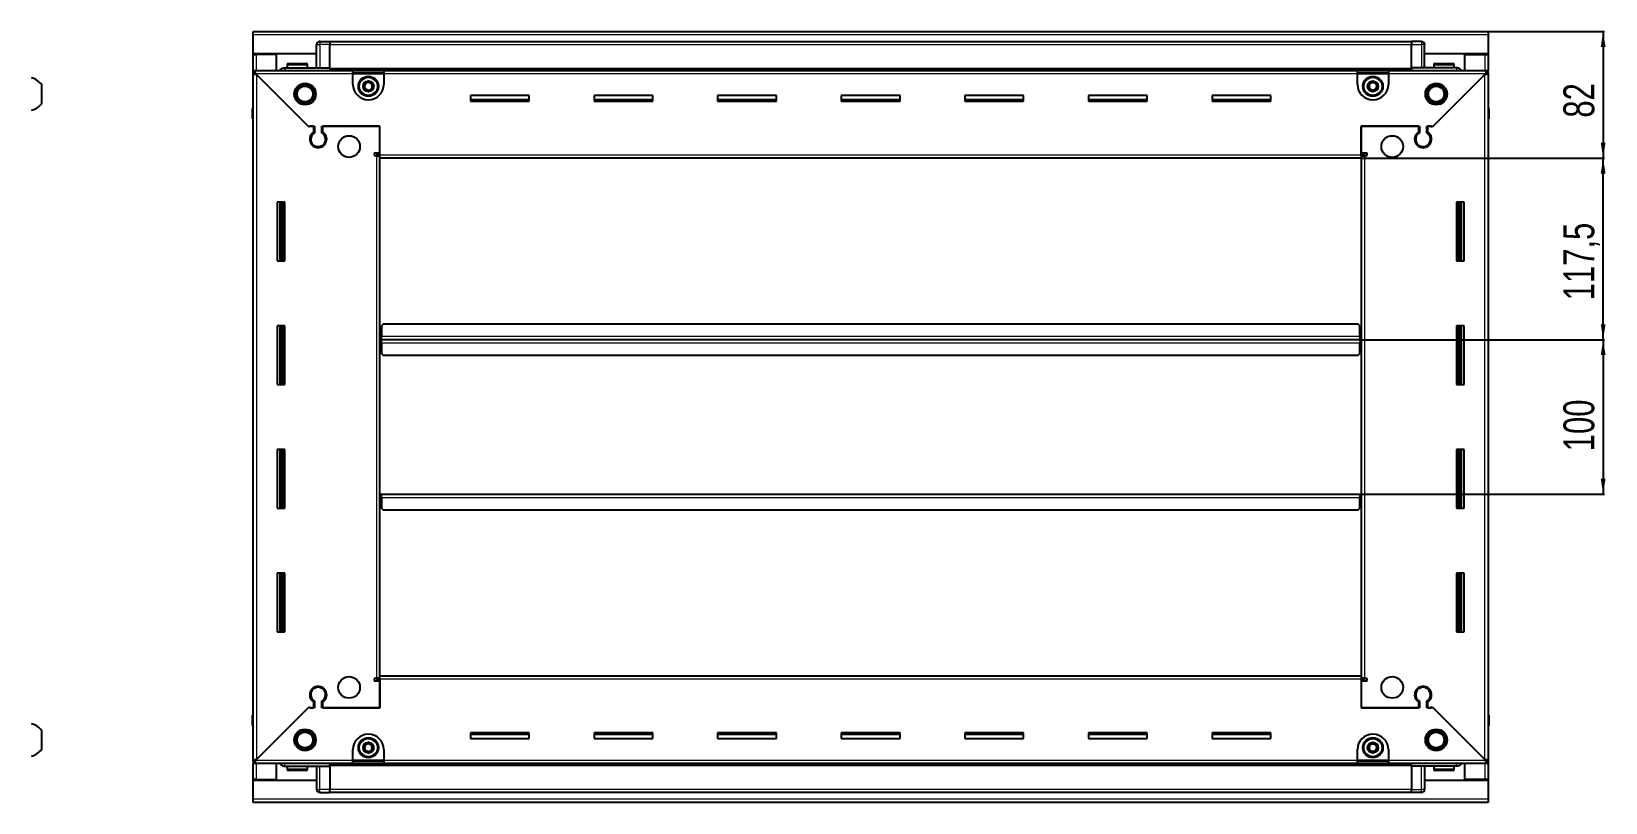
# Model space of a CAD drawing. Header units: millimetres. Extents: x 834 to 3132, y 741 to 1858.
# Drawn here: x 2113 to 3132, y 1227 to 1726 of the extents above; entities that cross this region are included whole.
import ezdxf

# ---------------------------------------------------------------- set-up
doc = ezdxf.new("R2010")
doc.units = ezdxf.units.MM
doc.layers.add('FORMAT', color=7, linetype='Continuous')
doc.styles.add('SLDTEXTSTYLE0', font='TXT', dxfattribs={"width": 0.75})
doc.dimstyles.new('SLDDIMSTYLE0', dxfattribs={"dimtxt": 20, "dimasz": 10, "dimexe": 0, "dimexo": 0.0625, "dimgap": 5, "dimtad": 2, "dimdec": 1, "dimrnd": 1e-09, "dimzin": 12, "dimdsep": 46, "dimtxsty": 'SLDTEXTSTYLE0', "dimsah": 1, "dimcen": 0.09, "dimadec": 0, "dimazin": 3, "dimtfac": 1, "dimtofl": 0, "dimtmove": 0, "dimatfit": 3, "dimfxl": 0, "dimfrac": 2, "dimtolj": 1, "dimtzin": 12, "dimarcsym": 0})

# ---------------------------------------------------------------- blocks, each defined once
blk = doc.blocks.new('_D_5')
at = {"layer": 'FORMAT'}
for p, q in [((3055.9, 1726.3), (3131.4, 1726.3)), ((3130.4, 1726.3), (3130.4, 1644.3)), ((2973.9, 1644.3), (3131.4, 1644.3))]:
    blk.add_line(p, q, dxfattribs=at)
for points in [[(3130.4, 1726.3), (3128.9, 1716.3), (3132, 1716.3)], [(3130.4, 1644.3), (3132, 1654.3), (3128.9, 1654.3)]]:
    blk.add_solid(points, dxfattribs=at)
at = {"layer": 'FORMAT', "insert": (3104.7, 1670.5), "char_height": 20, "attachment_point": 1, "rotation": 90, "style": 'SLDTEXTSTYLE0'}
blk.add_mtext('82', dxfattribs=at)
blk = doc.blocks.new('_D_6')
at = {"layer": 'FORMAT'}
for p, q in [((2973.9, 1644.3), (3131.4, 1644.3)), ((3130.4, 1526.8), (3130.4, 1644.3)), ((2972.9, 1526.8), (3131.4, 1526.8))]:
    blk.add_line(p, q, dxfattribs=at)
for points in [[(3130.4, 1644.3), (3128.9, 1634.3), (3132, 1634.3)], [(3130.4, 1526.8), (3132, 1536.8), (3128.9, 1536.8)]]:
    blk.add_solid(points, dxfattribs=at)
at = {"layer": 'FORMAT', "insert": (3104.7, 1552.3), "char_height": 20, "attachment_point": 1, "rotation": 90, "style": 'SLDTEXTSTYLE0'}
blk.add_mtext('117,5', dxfattribs=at)
blk = doc.blocks.new('_D_7')
at = {"layer": 'FORMAT'}
for p, q in [((2972.9, 1526.8), (3131.4, 1526.8)), ((3130.4, 1526.8), (3130.4, 1426.8)), ((2972.9, 1426.8), (3131.4, 1426.8))]:
    blk.add_line(p, q, dxfattribs=at)
for points in [[(3130.4, 1526.8), (3128.9, 1516.8), (3132, 1516.8)], [(3130.4, 1426.8), (3132, 1436.8), (3128.9, 1436.8)]]:
    blk.add_solid(points, dxfattribs=at)
at = {"layer": 'FORMAT', "insert": (3104.7, 1454.6), "char_height": 20, "attachment_point": 1, "rotation": 90, "style": 'SLDTEXTSTYLE0'}
blk.add_mtext('100', dxfattribs=at)

msp = doc.modelspace()

# ---------------------------------------------------------------- linework, layer by layer
at = {"color": 7, "linetype": 'Continuous', "lineweight": 25}
for p, q in [((2256.94, 1726.26), (3055.94, 1726.26)), ((2256.94, 1724.16), (2256.94, 1726.26)), ((2256.94, 1711.76), (2256.94, 1724.16)), ((3055.94, 1726.26), (3055.94, 1724.16)), ((3055.94, 1724.16), (3055.94, 1711.76)), ((2297.94, 1711.76), (2256.94, 1711.76)), ((2256.94, 1711.26), (2256.94, 1711.76)), ((2256.94, 1701.01), (2256.94, 1711.26)), ((2256.94, 1711.26), (2259.04, 1711.26)), ((2258.44, 1711.26), (2258.44, 1711.76)), ((2271.94, 1711.26), (2259.04, 1711.26)), ((2271.94, 1701.01), (2271.94, 1711.26)), ((2297.94, 1702.76), (2297.94, 1717.76)), ((2298.61, 1719.26), (2298.61, 1719.26)), ((2299.94, 1719.76), (2306.44, 1719.76)), ((2299.94, 1719.76), (2306.44, 1719.76)), ((2306.44, 1719.76), (2306.44, 1719.76)), ((2306.44, 1719.76), (2306.44, 1719.76)), ((2306.44, 1719.76), (2306.44, 1717.76)), ((3006.44, 1719.61), (2306.44, 1719.61)), ((2306.44, 1702.76), (2306.44, 1717.76)), ((3006.44, 1719.76), (3006.44, 1719.76)), ((3012.94, 1719.76), (3006.44, 1719.76)), ((3012.94, 1719.76), (3006.44, 1719.76)), ((3006.44, 1719.76), (3006.44, 1717.76)), ((3006.44, 1702.76), (3006.44, 1717.76)), ((3014.94, 1717.76), (3014.94, 1717.76)), ((3014.94, 1702.76), (3014.94, 1717.76)), ((3055.94, 1711.76), (3014.94, 1711.76)), ((3040.94, 1711.26), (3053.84, 1711.26)), ((3040.94, 1701.01), (3040.94, 1711.26)), ((3053.84, 1711.26), (3055.94, 1711.26)), ((3054.44, 1711.26), (3054.44, 1711.76)), ((3055.94, 1711.26), (3055.94, 1711.76)), ((3055.94, 1711.26), (3055.94, 1701.01)), ((2256.94, 1699.51), (2256.94, 1701.01)), ((2256.94, 1701.01), (2257.94, 1701.01)), ((2257.94, 1701.01), (2321.44, 1701.01)), ((2257.94, 1699.51), (2257.94, 1701.01)), ((2277.44, 1702.76), (2306.44, 1702.76)), ((2278.94, 1704.66), (2278.94, 1702.76)), ((2279.74, 1705.46), (2291.14, 1705.46)), ((2291.94, 1702.76), (2291.94, 1704.66)), ((2306.44, 1702.76), (2306.44, 1702.26)), ((2306.44, 1701.61), (3006.44, 1701.61)), ((2321.44, 1698.91), (2321.44, 1701.01)), ((2321.44, 1701.01), (2341.44, 1701.01)), ((2341.44, 1701.01), (2971.44, 1701.01)), ((2341.44, 1701.01), (2341.44, 1698.91)), ((2971.44, 1698.91), (2971.44, 1701.01)), ((2971.44, 1701.01), (2991.44, 1701.01)), ((2991.44, 1701.01), (3054.94, 1701.01)), ((2991.44, 1701.01), (2991.44, 1698.91)), ((3006.44, 1702.76), (3006.44, 1702.26)), ((3035.44, 1702.76), (3006.44, 1702.76)), ((3020.94, 1704.66), (3020.94, 1702.76)), ((3021.74, 1705.46), (3033.14, 1705.46)), ((3033.94, 1702.76), (3033.94, 1704.66)), ((3054.94, 1699.51), (3054.94, 1701.01)), ((3054.94, 1701.01), (3055.94, 1701.01)), ((3055.94, 1699.51), (3055.94, 1701.01)), ((2120.02, 1679.76), (2120.02, 1691.76)), ((2256.94, 1699.01), (2256.94, 1699.51)), ((2256.94, 1699.51), (2257.94, 1699.51)), ((2256.94, 1254.51), (2256.94, 1699.01)), ((2258.44, 1699.01), (2256.94, 1699.01)), ((2258.54, 1698.91), (2292.44, 1665.01)), ((2293.14, 1664.31), (2259.04, 1698.41)), ((2321.44, 1699.51), (2341.44, 1699.51)), ((2321.44, 1692.01), (2321.44, 1698.91)), ((2341.44, 1698.91), (2341.44, 1692.01)), ((2971.44, 1699.51), (2991.44, 1699.51)), ((2971.44, 1692.01), (2971.44, 1698.91)), ((2991.44, 1698.91), (2991.44, 1692.01)), ((3053.84, 1698.41), (3019.74, 1664.31)), ((3020.44, 1665.01), (3054.34, 1698.91)), ((3054.44, 1699.01), (3055.94, 1699.01)), ((3054.94, 1699.51), (3055.94, 1699.51)), ((3055.94, 1699.51), (3055.94, 1699.01)), ((3055.94, 1699.01), (3055.94, 1254.51)), ((2435.44, 1684.76), (2397.44, 1684.76)), ((2397.44, 1684.76), (2397.44, 1681.26)), ((2435.44, 1682.01), (2397.44, 1682.01)), ((2397.44, 1681.26), (2435.44, 1681.26)), ((2435.44, 1681.26), (2435.44, 1684.76)), ((2515.44, 1684.76), (2477.44, 1684.76)), ((2477.44, 1684.76), (2477.44, 1681.26)), ((2515.44, 1682.01), (2477.44, 1682.01)), ((2477.44, 1681.26), (2515.44, 1681.26)), ((2515.44, 1681.26), (2515.44, 1684.76)), ((2595.44, 1684.76), (2557.44, 1684.76)), ((2557.44, 1684.76), (2557.44, 1681.26)), ((2595.44, 1682.01), (2557.44, 1682.01)), ((2557.44, 1681.26), (2595.44, 1681.26)), ((2595.44, 1681.26), (2595.44, 1684.76)), ((2675.44, 1684.76), (2637.44, 1684.76)), ((2637.44, 1684.76), (2637.44, 1681.26)), ((2675.44, 1682.01), (2637.44, 1682.01)), ((2637.44, 1681.26), (2675.44, 1681.26)), ((2675.44, 1681.26), (2675.44, 1684.76)), ((2755.44, 1684.76), (2717.44, 1684.76)), ((2717.44, 1684.76), (2717.44, 1681.26)), ((2755.44, 1682.01), (2717.44, 1682.01)), ((2717.44, 1681.26), (2755.44, 1681.26)), ((2755.44, 1681.26), (2755.44, 1684.76)), ((2835.44, 1684.76), (2797.44, 1684.76)), ((2797.44, 1684.76), (2797.44, 1681.26)), ((2835.44, 1682.01), (2797.44, 1682.01)), ((2797.44, 1681.26), (2835.44, 1681.26)), ((2835.44, 1681.26), (2835.44, 1684.76)), ((2915.44, 1684.76), (2877.44, 1684.76)), ((2877.44, 1684.76), (2877.44, 1681.26)), ((2915.44, 1682.01), (2877.44, 1682.01)), ((2877.44, 1681.26), (2915.44, 1681.26)), ((2915.44, 1681.26), (2915.44, 1684.76)), ((2256.44, 1676.26), (2256.44, 1669.76)), ((2256.44, 1669.76), (2256.44, 1676.26)), ((3055.94, 1677.58), (3055.94, 1677.58)), ((3056.44, 1676.26), (3056.44, 1669.76)), ((3056.44, 1669.76), (3056.44, 1676.26)), ((2256.44, 1669.76), (2256.44, 1669.76)), ((2256.94, 1669.76), (2256.44, 1669.76)), ((2256.59, 1669.76), (2256.59, 1283.76)), ((2292.44, 1665.01), (2296.64, 1665.01)), ((2293.84, 1665.01), (2293.14, 1664.31)), ((2295.94, 1665.01), (2293.84, 1665.01)), ((2295.94, 1665.01), (2295.94, 1661.12)), ((2296.64, 1665.01), (2296.64, 1660.72)), ((2301.24, 1665.01), (2338.94, 1665.01)), ((2301.24, 1660.72), (2301.24, 1665.01)), ((2301.94, 1661.12), (2301.94, 1665.01)), ((2338.94, 1665.01), (2301.94, 1665.01)), ((2338.94, 1646.36), (2338.94, 1665.01)), ((2338.94, 1647.76), (2338.94, 1665.01)), ((2973.94, 1665.01), (3011.64, 1665.01)), ((2973.94, 1646.36), (2973.94, 1665.01)), ((2973.94, 1665.01), (2973.94, 1647.76)), ((3010.94, 1665.01), (2973.94, 1665.01)), ((3010.94, 1665.01), (3010.94, 1661.12)), ((3011.64, 1665.01), (3011.64, 1660.72)), ((3016.24, 1665.01), (3020.44, 1665.01)), ((3016.24, 1660.72), (3016.24, 1665.01)), ((3019.04, 1665.01), (3016.94, 1665.01)), ((3016.94, 1661.12), (3016.94, 1665.01)), ((3019.74, 1664.31), (3019.04, 1665.01)), ((3055.94, 1669.76), (3056.44, 1669.76)), ((3056.29, 1283.76), (3056.29, 1669.76)), ((3056.44, 1669.76), (3056.44, 1669.76)), ((3056.44, 1669.76), (3056.44, 1669.76)), ((2296.94, 1652.14), (2296.94, 1651.38)), ((3015.94, 1652.14), (3015.94, 1651.38)), ((2336.09, 1647.76), (2338.94, 1647.76)), ((2336.84, 1645.76), (2336.09, 1645.76)), ((2336.84, 1645.76), (2338.94, 1645.76)), ((2338.94, 1646.76), (2336.94, 1646.76)), ((2336.94, 1646.76), (2336.94, 1645.76)), ((2338.94, 1644.26), (2338.94, 1646.36)), ((2973.94, 1644.26), (2338.94, 1644.26)), ((2338.94, 1309.26), (2338.94, 1644.26)), ((2973.94, 1647.76), (2976.79, 1647.76)), ((2975.94, 1646.76), (2973.94, 1646.76)), ((2973.94, 1646.36), (2973.94, 1644.26)), ((2973.94, 1645.76), (2976.04, 1645.76)), ((2973.94, 1644.26), (2973.94, 1309.26)), ((2975.94, 1645.76), (2975.94, 1646.76)), ((2976.79, 1645.76), (2976.04, 1645.76)), ((2277.44, 1615.76), (2272.44, 1615.76)), ((2272.44, 1615.76), (2272.44, 1577.76)), ((2274.59, 1577.76), (2274.59, 1615.76)), ((2276.38, 1577.76), (2276.38, 1615.76)), ((2276.41, 1577.76), (2276.41, 1615.76)), ((2277.44, 1577.76), (2277.44, 1615.76)), ((3035.44, 1615.76), (3035.44, 1577.76)), ((3040.44, 1615.76), (3035.44, 1615.76)), ((3036.46, 1615.76), (3036.46, 1577.76)), ((3036.49, 1615.76), (3036.49, 1577.76)), ((3038.29, 1615.76), (3038.29, 1577.76)), ((3040.44, 1577.76), (3040.44, 1615.76)), ((2272.44, 1577.76), (2277.44, 1577.76)), ((3035.44, 1577.76), (3040.44, 1577.76)), ((2277.44, 1535.76), (2272.44, 1535.76)), ((2272.44, 1535.76), (2272.44, 1497.76)), ((2274.59, 1497.76), (2274.59, 1535.76)), ((2276.38, 1497.76), (2276.38, 1535.76)), ((2276.41, 1497.76), (2276.41, 1535.76)), ((2277.44, 1497.76), (2277.44, 1535.76)), ((2339.94, 1529.61), (2339.69, 1529.61)), ((2339.69, 1529.61), (2339.69, 1526.76)), ((2340.94, 1536.76), (2339.94, 1535.76)), ((2339.94, 1535.76), (2339.94, 1528.86)), ((2339.94, 1526.76), (2339.94, 1528.86)), ((2971.94, 1536.76), (2340.94, 1536.76)), ((2972.94, 1535.76), (2971.94, 1536.76)), ((2972.94, 1528.86), (2972.94, 1535.76)), ((2973.19, 1529.61), (2972.94, 1529.61)), ((2972.94, 1528.86), (2972.94, 1526.76)), ((2973.19, 1526.76), (2973.19, 1529.61)), ((3035.44, 1535.76), (3035.44, 1497.76)), ((3040.44, 1535.76), (3035.44, 1535.76)), ((3036.46, 1535.76), (3036.46, 1497.76)), ((3036.49, 1535.76), (3036.49, 1497.76)), ((3038.29, 1535.76), (3038.29, 1497.76)), ((3040.44, 1497.76), (3040.44, 1535.76)), ((2339.69, 1526.76), (2338.94, 1526.76)), ((2339.69, 1526.76), (2339.69, 1523.91)), ((2339.69, 1523.91), (2339.94, 1523.91)), ((2972.94, 1526.76), (2339.94, 1526.76)), ((2339.94, 1524.66), (2339.94, 1526.76)), ((2339.94, 1524.66), (2339.94, 1517.76)), ((2339.94, 1517.76), (2340.94, 1516.76)), ((2971.94, 1516.76), (2972.94, 1517.76)), ((2972.94, 1526.76), (2972.94, 1524.66)), ((2972.94, 1517.76), (2972.94, 1524.66)), ((2972.94, 1523.91), (2973.19, 1523.91)), ((2973.94, 1526.76), (2973.19, 1526.76)), ((2973.19, 1523.91), (2973.19, 1526.76)), ((2340.94, 1516.76), (2971.94, 1516.76)), ((2272.44, 1497.76), (2277.44, 1497.76)), ((3035.44, 1497.76), (3040.44, 1497.76)), ((2277.44, 1455.76), (2272.44, 1455.76)), ((2272.44, 1455.76), (2272.44, 1417.76)), ((2274.59, 1417.76), (2274.59, 1455.76)), ((2276.38, 1417.76), (2276.38, 1455.76)), ((2276.41, 1417.76), (2276.41, 1455.76)), ((2277.44, 1417.76), (2277.44, 1455.76)), ((3035.44, 1455.76), (3035.44, 1417.76)), ((3040.44, 1455.76), (3035.44, 1455.76)), ((3036.46, 1455.76), (3036.46, 1417.76)), ((3036.49, 1455.76), (3036.49, 1417.76)), ((3038.29, 1455.76), (3038.29, 1417.76)), ((3040.44, 1417.76), (3040.44, 1455.76)), ((2338.94, 1426.76), (2339.69, 1426.76)), ((2339.69, 1426.76), (2339.69, 1423.91)), ((2339.94, 1424.66), (2339.94, 1426.76)), ((2339.94, 1426.76), (2972.94, 1426.76)), ((2972.94, 1426.76), (2972.94, 1424.66)), ((2973.19, 1423.91), (2973.19, 1426.76)), ((2973.19, 1426.76), (2973.94, 1426.76)), ((2272.44, 1417.76), (2277.44, 1417.76)), ((2339.69, 1423.91), (2339.94, 1423.91)), ((2339.94, 1424.66), (2339.94, 1417.76)), ((2339.94, 1417.76), (2340.94, 1416.76)), ((2340.94, 1416.76), (2971.94, 1416.76)), ((2971.94, 1416.76), (2972.94, 1417.76)), ((2972.94, 1417.76), (2972.94, 1424.66)), ((2972.94, 1423.91), (2973.19, 1423.91)), ((3035.44, 1417.76), (3040.44, 1417.76)), ((2277.44, 1375.76), (2272.44, 1375.76)), ((2272.44, 1375.76), (2272.44, 1337.76)), ((2274.59, 1337.76), (2274.59, 1375.76)), ((2276.38, 1337.76), (2276.38, 1375.76)), ((2276.41, 1337.76), (2276.41, 1375.76)), ((2277.44, 1337.76), (2277.44, 1375.76)), ((3035.44, 1375.76), (3035.44, 1337.76)), ((3040.44, 1375.76), (3035.44, 1375.76)), ((3036.46, 1375.76), (3036.46, 1337.76)), ((3036.49, 1375.76), (3036.49, 1337.76)), ((3038.29, 1375.76), (3038.29, 1337.76)), ((3040.44, 1337.76), (3040.44, 1375.76)), ((2272.44, 1337.76), (2277.44, 1337.76)), ((3035.44, 1337.76), (3040.44, 1337.76)), ((2336.09, 1307.76), (2336.84, 1307.76)), ((2338.94, 1305.76), (2336.09, 1305.76)), ((2338.94, 1307.76), (2336.84, 1307.76)), ((2336.94, 1307.76), (2336.94, 1306.76)), ((2336.94, 1306.76), (2338.94, 1306.76)), ((2338.94, 1309.26), (2973.94, 1309.26)), ((2338.94, 1307.16), (2338.94, 1309.26)), ((2338.94, 1307.16), (2338.94, 1288.51)), ((2338.94, 1288.51), (2338.94, 1305.76)), ((2973.94, 1309.26), (2973.94, 1307.16)), ((2976.04, 1307.76), (2973.94, 1307.76)), ((2973.94, 1307.16), (2973.94, 1288.51)), ((2973.94, 1306.76), (2975.94, 1306.76)), ((2973.94, 1305.76), (2973.94, 1288.51)), ((2976.79, 1305.76), (2973.94, 1305.76)), ((2975.94, 1306.76), (2975.94, 1307.76)), ((2976.04, 1307.76), (2976.79, 1307.76)), ((2296.94, 1302.13), (2296.94, 1301.37)), ((3015.94, 1302.13), (3015.94, 1301.37)), ((2256.44, 1277.26), (2256.44, 1283.76)), ((2256.44, 1283.76), (2256.44, 1283.76)), ((2256.44, 1283.76), (2256.44, 1283.76)), ((2256.44, 1283.76), (2256.44, 1277.26)), ((2256.94, 1283.76), (2256.44, 1283.76)), ((2292.44, 1288.51), (2258.54, 1254.61)), ((2259.04, 1255.11), (2293.14, 1289.21)), ((2296.64, 1288.51), (2292.44, 1288.51)), ((2293.14, 1289.21), (2293.84, 1288.51)), ((2293.84, 1288.51), (2295.94, 1288.51)), ((2295.94, 1292.4), (2295.94, 1288.51)), ((2296.64, 1292.79), (2296.64, 1288.51)), ((2301.24, 1288.51), (2301.24, 1292.79)), ((2338.94, 1288.51), (2301.24, 1288.51)), ((2301.94, 1288.51), (2301.94, 1292.4)), ((2301.94, 1288.51), (2338.94, 1288.51)), ((3011.64, 1288.51), (2973.94, 1288.51)), ((2973.94, 1288.51), (3010.94, 1288.51)), ((3010.94, 1292.4), (3010.94, 1288.51)), ((3011.64, 1292.79), (3011.64, 1288.51)), ((3016.24, 1288.51), (3016.24, 1292.79)), ((3020.44, 1288.51), (3016.24, 1288.51)), ((3016.94, 1288.51), (3016.94, 1292.4)), ((3016.94, 1288.51), (3019.04, 1288.51)), ((3019.04, 1288.51), (3019.74, 1289.21)), ((3019.74, 1289.21), (3053.84, 1255.11)), ((3054.34, 1254.61), (3020.44, 1288.51)), ((3055.94, 1283.76), (3056.44, 1283.76)), ((3056.44, 1283.76), (3056.44, 1283.76)), ((3056.44, 1277.26), (3056.44, 1283.76)), ((3056.44, 1283.76), (3056.44, 1277.26)), ((2120.02, 1261.76), (2120.02, 1273.76)), ((2256.94, 1275.93), (2256.94, 1275.93)), ((2435.44, 1272.26), (2397.44, 1272.26)), ((2397.44, 1272.26), (2397.44, 1268.76)), ((2397.44, 1271.51), (2435.44, 1271.51)), ((2397.44, 1268.76), (2435.44, 1268.76)), ((2435.44, 1268.76), (2435.44, 1272.26)), ((2515.44, 1272.26), (2477.44, 1272.26)), ((2477.44, 1272.26), (2477.44, 1268.76)), ((2477.44, 1271.51), (2515.44, 1271.51)), ((2477.44, 1268.76), (2515.44, 1268.76)), ((2515.44, 1268.76), (2515.44, 1272.26)), ((2595.44, 1272.26), (2557.44, 1272.26)), ((2557.44, 1272.26), (2557.44, 1268.76)), ((2557.44, 1271.51), (2595.44, 1271.51)), ((2557.44, 1268.76), (2595.44, 1268.76)), ((2595.44, 1268.76), (2595.44, 1272.26)), ((2675.44, 1272.26), (2637.44, 1272.26)), ((2637.44, 1272.26), (2637.44, 1268.76)), ((2637.44, 1271.51), (2675.44, 1271.51)), ((2637.44, 1268.76), (2675.44, 1268.76)), ((2675.44, 1268.76), (2675.44, 1272.26)), ((2755.44, 1272.26), (2717.44, 1272.26)), ((2717.44, 1272.26), (2717.44, 1268.76)), ((2717.44, 1271.51), (2755.44, 1271.51)), ((2717.44, 1268.76), (2755.44, 1268.76)), ((2755.44, 1268.76), (2755.44, 1272.26)), ((2835.44, 1272.26), (2797.44, 1272.26)), ((2797.44, 1272.26), (2797.44, 1268.76)), ((2797.44, 1271.51), (2835.44, 1271.51)), ((2797.44, 1268.76), (2835.44, 1268.76)), ((2835.44, 1268.76), (2835.44, 1272.26)), ((2915.44, 1272.26), (2877.44, 1272.26)), ((2877.44, 1272.26), (2877.44, 1268.76)), ((2877.44, 1271.51), (2915.44, 1271.51)), ((2877.44, 1268.76), (2915.44, 1268.76)), ((2915.44, 1268.76), (2915.44, 1272.26)), ((2256.94, 1254.01), (2256.94, 1254.51)), ((2258.44, 1254.51), (2256.94, 1254.51)), ((2256.94, 1254.01), (2256.94, 1252.51)), ((2257.94, 1254.01), (2256.94, 1254.01)), ((2257.94, 1254.01), (2257.94, 1252.51)), ((2321.44, 1254.61), (2321.44, 1261.51)), ((2321.44, 1252.51), (2321.44, 1254.61)), ((2341.44, 1254.01), (2321.44, 1254.01)), ((2341.44, 1261.51), (2341.44, 1254.61)), ((2341.44, 1254.61), (2341.44, 1252.51)), ((2971.44, 1254.61), (2971.44, 1261.51)), ((2971.44, 1252.51), (2971.44, 1254.61)), ((2991.44, 1254.01), (2971.44, 1254.01)), ((2991.44, 1261.51), (2991.44, 1254.61)), ((2991.44, 1254.61), (2991.44, 1252.51)), ((3054.44, 1254.51), (3055.94, 1254.51)), ((3054.94, 1254.01), (3054.94, 1252.51)), ((3055.94, 1254.01), (3054.94, 1254.01)), ((3055.94, 1254.51), (3055.94, 1254.01)), ((3055.94, 1254.01), (3055.94, 1252.51)), ((2256.94, 1242.26), (2256.94, 1252.51)), ((2257.94, 1252.51), (2256.94, 1252.51)), ((2321.44, 1252.51), (2257.94, 1252.51)), ((2271.94, 1242.26), (2271.94, 1252.51)), ((2277.44, 1250.76), (2306.44, 1250.76)), ((2278.94, 1250.76), (2278.94, 1248.86)), ((2283.51, 1248.06), (2279.74, 1248.06)), ((2291.14, 1248.06), (2283.51, 1248.06)), ((2291.94, 1248.86), (2291.94, 1250.76)), ((2297.94, 1250.76), (2297.94, 1235.76)), ((3006.44, 1251.91), (2306.44, 1251.91)), ((2306.44, 1250.76), (2306.44, 1251.26)), ((2306.44, 1250.76), (2306.44, 1235.76)), ((2341.44, 1252.51), (2321.44, 1252.51)), ((2971.44, 1252.51), (2341.44, 1252.51)), ((2991.44, 1252.51), (2971.44, 1252.51)), ((3054.94, 1252.51), (2991.44, 1252.51)), ((3006.44, 1250.76), (3006.44, 1251.26)), ((3035.44, 1250.76), (3006.44, 1250.76)), ((3006.44, 1250.76), (3006.44, 1235.76)), ((3014.94, 1250.76), (3014.94, 1235.76)), ((3020.94, 1250.76), (3020.94, 1248.86)), ((3028.73, 1248.06), (3021.74, 1248.06)), ((3033.14, 1248.06), (3028.73, 1248.06)), ((3033.94, 1248.86), (3033.94, 1250.76)), ((3040.94, 1242.26), (3040.94, 1252.51)), ((3055.94, 1252.51), (3054.94, 1252.51)), ((3055.94, 1252.51), (3055.94, 1242.26)), ((2259.04, 1242.26), (2256.94, 1242.26)), ((2256.94, 1241.76), (2256.94, 1242.26)), ((2256.94, 1229.36), (2256.94, 1241.76)), ((2256.94, 1241.76), (2297.94, 1241.76)), ((2258.44, 1241.76), (2258.44, 1242.26)), ((2259.04, 1242.26), (2271.94, 1242.26)), ((2297.94, 1235.76), (2297.94, 1235.76)), ((2299.94, 1233.76), (2306.44, 1233.76)), ((2299.94, 1233.76), (2306.44, 1233.76)), ((2306.44, 1233.76), (2306.44, 1235.76)), ((2306.44, 1233.91), (3006.44, 1233.91)), ((2306.44, 1233.76), (2306.44, 1233.76)), ((3006.44, 1233.76), (3006.44, 1235.76)), ((3006.44, 1233.76), (3006.44, 1233.76)), ((3012.94, 1233.76), (3006.44, 1233.76)), ((3006.44, 1233.76), (3006.44, 1233.76)), ((3012.94, 1233.76), (3006.44, 1233.76)), ((3014.26, 1234.26), (3014.26, 1234.26)), ((3014.94, 1241.76), (3055.94, 1241.76)), ((3053.84, 1242.26), (3040.94, 1242.26)), ((3055.94, 1242.26), (3053.84, 1242.26)), ((3054.44, 1241.76), (3054.44, 1242.26)), ((3055.94, 1241.76), (3055.94, 1242.26)), ((3055.94, 1241.76), (3055.94, 1229.36)), ((2256.94, 1227.26), (2256.94, 1229.36)), ((3055.94, 1227.26), (2256.94, 1227.26)), ((3055.94, 1229.36), (3055.94, 1227.26))]:
    msp.add_line(p, q, dxfattribs=at)
at = {"color": 8, "linetype": 'Continuous', "lineweight": 18}
for p, q in [((3055.94, 1724.16), (2256.94, 1724.16)), ((2259.04, 1711.26), (2259.04, 1711.76)), ((2259.04, 1701.01), (2259.04, 1711.26)), ((2297.94, 1717.76), (2299.94, 1717.76)), ((2299.94, 1719.76), (2299.94, 1717.76)), ((2299.94, 1717.76), (2299.94, 1702.76)), ((2306.44, 1717.76), (2299.94, 1717.76)), ((3006.44, 1717.61), (2306.44, 1717.61)), ((3006.44, 1717.76), (3012.94, 1717.76)), ((3012.94, 1719.76), (3012.94, 1717.76)), ((3012.94, 1717.76), (3012.94, 1702.76)), ((3014.94, 1717.76), (3012.94, 1717.76)), ((3053.84, 1711.76), (3053.84, 1711.26)), ((3053.84, 1711.26), (3053.84, 1701.01)), ((2278.94, 1704.66), (2291.94, 1704.66)), ((3006.44, 1702.26), (2306.44, 1702.26)), ((3006.44, 1701.02), (2306.44, 1701.02)), ((3020.94, 1704.66), (3033.94, 1704.66)), ((2321.44, 1698.91), (2258.54, 1698.91)), ((2259.04, 1698.41), (2259.04, 1255.11)), ((2321.44, 1698.91), (2341.44, 1698.91)), ((2971.44, 1698.91), (2341.44, 1698.91)), ((2971.44, 1698.91), (2991.44, 1698.91)), ((3054.34, 1698.91), (2991.44, 1698.91)), ((3053.84, 1255.11), (3053.84, 1698.41)), ((2256.94, 1676.26), (2256.44, 1676.26)), ((3055.94, 1676.26), (3056.44, 1676.26)), ((2336.84, 1307.76), (2336.84, 1645.76)), ((2338.94, 1646.36), (2973.94, 1646.36)), ((2976.04, 1645.76), (2976.04, 1307.76)), ((2273.94, 1615.76), (2273.94, 1577.76)), ((2275.17, 1615.76), (2275.17, 1577.76)), ((3037.7, 1577.76), (3037.7, 1615.76)), ((3038.94, 1577.76), (3038.94, 1615.76)), ((2273.94, 1535.76), (2273.94, 1497.76)), ((2275.17, 1535.76), (2275.17, 1497.76)), ((2972.94, 1528.86), (2339.94, 1528.86)), ((3037.7, 1497.76), (3037.7, 1535.76)), ((3038.94, 1497.76), (3038.94, 1535.76)), ((2339.94, 1524.66), (2972.94, 1524.66)), ((2273.94, 1455.76), (2273.94, 1417.76)), ((2275.17, 1455.76), (2275.17, 1417.76)), ((3037.7, 1417.76), (3037.7, 1455.76)), ((3038.94, 1417.76), (3038.94, 1455.76)), ((2339.94, 1424.66), (2972.94, 1424.66)), ((2273.94, 1375.76), (2273.94, 1337.76)), ((2275.17, 1375.76), (2275.17, 1337.76)), ((3037.7, 1337.76), (3037.7, 1375.76)), ((3038.94, 1337.76), (3038.94, 1375.76)), ((2973.94, 1307.16), (2338.94, 1307.16)), ((2256.94, 1277.26), (2256.44, 1277.26)), ((3055.94, 1277.26), (3056.44, 1277.26)), ((2258.54, 1254.61), (2321.44, 1254.61)), ((2341.44, 1254.61), (2321.44, 1254.61)), ((2341.44, 1254.61), (2971.44, 1254.61)), ((2991.44, 1254.61), (2971.44, 1254.61)), ((2991.44, 1254.61), (3054.34, 1254.61)), ((2259.04, 1242.26), (2259.04, 1252.51)), ((2283.24, 1248.86), (2278.94, 1248.86)), ((2291.94, 1248.86), (2283.24, 1248.86)), ((2299.94, 1235.76), (2299.94, 1250.76)), ((2306.44, 1252.49), (3006.44, 1252.49)), ((2306.44, 1251.26), (3006.44, 1251.26)), ((3012.94, 1235.76), (3012.94, 1250.76)), ((3028.91, 1248.86), (3020.94, 1248.86)), ((3033.94, 1248.86), (3028.91, 1248.86)), ((3053.84, 1252.51), (3053.84, 1242.26)), ((2259.04, 1241.76), (2259.04, 1242.26)), ((2297.94, 1235.76), (2299.94, 1235.76)), ((2306.44, 1235.76), (2299.94, 1235.76)), ((2299.94, 1233.76), (2299.94, 1235.76)), ((2306.44, 1235.91), (3006.44, 1235.91)), ((3006.44, 1235.76), (3012.94, 1235.76)), ((3014.94, 1235.76), (3012.94, 1235.76)), ((3012.94, 1233.76), (3012.94, 1235.76)), ((3053.84, 1242.26), (3053.84, 1241.76)), ((3055.94, 1229.36), (2256.94, 1229.36))]:
    msp.add_line(p, q, dxfattribs=at)
at = {"color": 7, "linetype": 'Continuous', "lineweight": 25, "flags": 128}
msp.add_lwpolyline([(3014.79, 1718.51), (3014.9, 1718.15), (3014.94, 1717.76)], dxfattribs=at)
at = {"color": 7, "linetype": 'Continuous', "lineweight": 25}
for centre, radius in [((2290.44, 1685.76), 7), ((2290.44, 1685.76), 6.03), ((2290.44, 1685.76), 5.1), ((2331.44, 1690.76), 6.5), ((2331.44, 1690.76), 3.46), ((2981.44, 1690.76), 6.5), ((2981.44, 1690.76), 3.46), ((3022.44, 1685.76), 7), ((3022.44, 1685.76), 6.03), ((3022.44, 1685.76), 5.1), ((2318.94, 1651.76), 7), ((2993.94, 1651.76), 7), ((2318.94, 1301.76), 7), ((2993.94, 1301.76), 7), ((2290.44, 1267.76), 7), ((2290.44, 1267.76), 6.03), ((3022.44, 1267.76), 7), ((3022.44, 1267.76), 6.03), ((2290.44, 1267.76), 5.1), ((2331.44, 1262.76), 6.5), ((2331.44, 1262.76), 3.46), ((2981.44, 1262.76), 6.5), ((2981.44, 1262.76), 3.46), ((3022.44, 1267.76), 5.1)]:
    msp.add_circle(centre, radius, dxfattribs=at)
at = {"color": 8, "linetype": 'Continuous', "lineweight": 18}
for centre in [(2331.44, 1690.76), (2981.44, 1690.76), (2331.44, 1262.76), (2981.44, 1262.76)]:
    msp.add_circle(centre, 5.7, dxfattribs=at)
at = {"color": 7, "linetype": 'Continuous', "lineweight": 25}
for centre, radius, start, end in [((2299.94, 1717.76), 2, 90, 180), ((2299.94, 1717.76), 2, 123.94202, 131.40962), ((2299.94, 1717.76), 2, 90, 108.58003), ((3012.94, 1717.76), 2, 0, 90), ((2279.74, 1704.66), 0.8, 90, 180), ((2291.14, 1704.66), 0.8, 0, 90), ((2297.74, 1702.96), 0.2, 270, 0), ((3015.14, 1702.96), 0.2, 180, 270), ((3021.74, 1704.66), 0.8, 90, 180), ((3033.14, 1704.66), 0.8, 0, 90), ((2110.4, 1684.73), 11.91, 36.1266, 75.29965), ((2331.44, 1692.01), 10, 180, 270), ((2331.44, 1690.76), 2.5, 134.01559, 194.01559), ((2331.44, 1690.76), 2.5, 74.01559, 134.01559), ((2331.44, 1692.01), 10, 270, 0), ((2331.44, 1690.76), 2.5, 14.01559, 74.01559), ((2331.44, 1690.76), 2.5, 314.01559, 14.01559), ((2981.44, 1692.01), 10, 180, 270), ((2981.44, 1690.76), 2.5, 160.11158, 220.11158), ((2981.44, 1690.76), 2.5, 100.11158, 160.11158), ((2981.44, 1690.76), 2.5, 40.11158, 100.11158), ((2981.44, 1692.01), 10, 270, 0), ((2981.44, 1690.76), 2.5, 340.11158, 40.11158), ((2331.44, 1690.76), 2.5, 194.01559, 254.01559), ((2331.44, 1690.76), 2.5, 254.01559, 314.01559), ((2981.44, 1690.76), 2.5, 220.11158, 280.11158), ((2981.44, 1690.76), 2.5, 280.11158, 340.11158), ((2110.4, 1686.78), 11.91, 284.70035, 323.8734), ((2258.44, 1676.26), 2, 138.57492, 180), ((2258.44, 1676.26), 2, 138.59038, 180), ((3054.44, 1676.26), 2, 0, 41.39416), ((2298.94, 1656.51), 5.5, 123.05573, 56.94427), ((2298.94, 1656.51), 4.8, 118.63099, 61.36901), ((3013.94, 1656.51), 5.5, 123.05573, 56.94427), ((3013.94, 1656.51), 4.8, 118.63099, 61.36901), ((2336.09, 1646.76), 1, 90, 270), ((2976.79, 1646.76), 1, 270, 90), ((2336.09, 1306.76), 1, 90, 270), ((2976.79, 1306.76), 1, 270, 90), ((2298.94, 1297.01), 5.5, 303.05573, 236.94427), ((2298.94, 1297.01), 4.8, 298.63099, 241.36901), ((3013.94, 1297.01), 5.5, 303.05573, 236.94427), ((3013.94, 1297.01), 4.8, 298.63099, 241.36901), ((2110.4, 1266.73), 11.91, 36.1266, 75.29965), ((2258.44, 1277.26), 2, 180, 199.56674), ((2258.44, 1277.26), 2, 180, 221.39416), ((2258.44, 1277.26), 2, 213.78451, 221.40962), ((3054.44, 1277.26), 2, 318.57492, 360), ((3054.44, 1277.26), 2, 318.59038, 0), ((2331.44, 1261.51), 10, 90, 180), ((2331.44, 1262.76), 2.5, 127.47401, 187.47401), ((2331.44, 1262.76), 2.5, 67.47401, 127.47401), ((2331.44, 1261.51), 10, 0, 90), ((2331.44, 1262.76), 2.5, 7.47401, 67.47401), ((2331.44, 1262.76), 2.5, 307.47401, 7.47401), ((2981.44, 1261.51), 10, 90, 180), ((2981.44, 1262.76), 2.5, 147.04236, 207.04236), ((2981.44, 1262.76), 2.5, 87.04236, 147.04236), ((2981.44, 1261.51), 10, 0, 90), ((2981.44, 1262.76), 2.5, 27.04236, 87.04236), ((2981.44, 1262.76), 2.5, 327.04236, 27.04236), ((2110.4, 1268.78), 11.91, 284.70035, 323.8734), ((2331.44, 1262.76), 2.5, 187.47401, 247.47401), ((2331.44, 1262.76), 2.5, 247.47401, 307.47401), ((2981.44, 1262.76), 2.5, 207.04236, 267.04236), ((2981.44, 1262.76), 2.5, 267.04236, 327.04236), ((2279.74, 1248.86), 0.8, 180, 270), ((2291.14, 1248.86), 0.8, 270, 360), ((2297.74, 1250.56), 0.2, 0, 90), ((3015.14, 1250.56), 0.2, 90, 180), ((3021.74, 1248.86), 0.8, 180, 270), ((3033.14, 1248.86), 0.8, 270, 0), ((2299.94, 1235.76), 2, 180, 270), ((3012.94, 1235.76), 2, 270, 0)]:
    msp.add_arc(centre, radius, start, end, dxfattribs=at)
for points, knots in [([(2258.54, 1698.91), (2258.49, 1699.16), (2258.4, 1699.65), (2258.27, 1700.3), (2258.14, 1700.76), (2258.03, 1700.98), (2257.96, 1701), (2257.94, 1701.01)], [0, 0, 0, 0, 0.23025534, 0.4485219, 0.6667858, 0.88504963, 1, 1, 1, 1]), ([(2274.22, 1701.01), (2274.34, 1701.21), (2274.73, 1701.86), (2275.88, 1702.57), (2276.92, 1702.69), (2277.44, 1702.76)], [0, 0, 0, 0, 0.18224985, 0.59112493, 1, 1, 1, 1]), ([(2306.44, 1702.76), (2306.44, 1702.72), (2306.44, 1702.64), (2306.44, 1702.03), (2306.44, 1701.45), (2306.44, 1701.05), (2306.44, 1701.02)], [0, 0, 0, 0, 0.3242788, 0.6485576, 0.9728365, 1, 1, 1, 1]), ([(3006.44, 1702.76), (3006.44, 1702.72), (3006.44, 1702.64), (3006.44, 1702.03), (3006.44, 1701.45), (3006.44, 1701.05), (3006.44, 1701.02)], [0, 0, 0, 0, 0.3242788, 0.6485576, 0.9728365, 1, 1, 1, 1]), ([(3038.65, 1701.01), (3038.53, 1701.21), (3038.14, 1701.86), (3036.99, 1702.57), (3035.95, 1702.69), (3035.44, 1702.76)], [0, 0, 0, 0, 0.1822499, 0.5911249, 1, 1, 1, 1]), ([(3054.94, 1701.01), (3054.89, 1700.98), (3054.8, 1700.93), (3054.67, 1700.54), (3054.54, 1699.98), (3054.43, 1699.4), (3054.36, 1699.03), (3054.34, 1698.91)], [0, 0, 0, 0, 0.23025534, 0.4485219, 0.6667858, 0.88504963, 1, 1, 1, 1]), ([(2256.94, 1699.01), (2256.96, 1698.96), (2257.01, 1698.87), (2257.41, 1698.74), (2257.97, 1698.61), (2258.55, 1698.5), (2258.91, 1698.43), (2259.04, 1698.41)], [0, 0, 0, 0, 0.2302553, 0.4485219, 0.6667858, 0.8850496, 1, 1, 1, 1]), ([(2328.66, 1691.55), (2329.03, 1691.91), (2329.73, 1692.58), (2330.42, 1693.25), (2330.74, 1693.56)], [0, 0, 0, 0, 0.5346859, 1, 1, 1, 1]), ([(2329.36, 1688.75), (2329.28, 1689.09), (2329.08, 1689.88), (2328.84, 1690.85), (2328.69, 1691.43), (2328.66, 1691.55)], [0, 0, 0, 0, 0.3629006, 0.8668753, 1, 1, 1, 1]), ([(2330.74, 1693.56), (2331.23, 1693.42), (2332.16, 1693.15), (2333.08, 1692.89), (2333.51, 1692.76)], [0, 0, 0, 0, 0.5346859, 1, 1, 1, 1]), ([(2333.51, 1692.76), (2333.54, 1692.64), (2333.69, 1692.06), (2333.93, 1691.1), (2334.13, 1690.3), (2334.21, 1689.96)], [0, 0, 0, 0, 0.1331247, 0.6370994, 1, 1, 1, 1]), ([(2978.59, 1690.25), (2978.64, 1690.37), (2978.84, 1690.93), (2979.18, 1691.87), (2979.46, 1692.64), (2979.58, 1692.96)], [0, 0, 0, 0, 0.1331247, 0.6370994, 1, 1, 1, 1]), ([(2979.58, 1692.96), (2980.08, 1693.06), (2981.03, 1693.22), (2981.98, 1693.39), (2982.42, 1693.47)], [0, 0, 0, 0, 0.5346859, 1, 1, 1, 1]), ([(2982.42, 1693.47), (2982.75, 1693.08), (2983.37, 1692.34), (2983.99, 1691.61), (2984.28, 1691.26)], [0, 0, 0, 0, 0.53468586, 1, 1, 1, 1]), ([(2984.28, 1691.26), (2984.16, 1690.94), (2983.88, 1690.17), (2983.54, 1689.23), (2983.34, 1688.67), (2983.3, 1688.55)], [0, 0, 0, 0, 0.36290056, 0.86687533, 1, 1, 1, 1]), ([(3053.84, 1698.41), (3054.09, 1698.45), (3054.58, 1698.54), (3055.22, 1698.68), (3055.69, 1698.81), (3055.91, 1698.92), (3055.93, 1698.98), (3055.94, 1699.01)], [0, 0, 0, 0, 0.2302553, 0.4485219, 0.6667858, 0.8850496, 1, 1, 1, 1]), ([(2332.14, 1687.96), (2331.64, 1688.1), (2330.71, 1688.36), (2329.79, 1688.63), (2329.36, 1688.75)], [0, 0, 0, 0, 0.5346859, 1, 1, 1, 1]), ([(2334.21, 1689.96), (2333.84, 1689.6), (2333.15, 1688.93), (2332.46, 1688.27), (2332.14, 1687.96)], [0, 0, 0, 0, 0.5346859, 1, 1, 1, 1]), ([(2980.45, 1688.04), (2980.12, 1688.44), (2979.5, 1689.17), (2978.88, 1689.91), (2978.59, 1690.25)], [0, 0, 0, 0, 0.5346859, 1, 1, 1, 1]), ([(2983.3, 1688.55), (2982.79, 1688.46), (2981.84, 1688.29), (2980.89, 1688.12), (2980.45, 1688.04)], [0, 0, 0, 0, 0.5346859, 1, 1, 1, 1]), ([(2328.77, 1263.86), (2328.87, 1263.94), (2329.34, 1264.3), (2330.13, 1264.91), (2330.79, 1265.41), (2331.06, 1265.62)], [0, 0, 0, 0, 0.1331247, 0.6370994, 1, 1, 1, 1]), ([(2329.14, 1261), (2329.08, 1261.51), (2328.95, 1262.47), (2328.83, 1263.42), (2328.77, 1263.86)], [0, 0, 0, 0, 0.5346859, 1, 1, 1, 1]), ([(2331.06, 1265.62), (2331.54, 1265.42), (2332.43, 1265.05), (2333.31, 1264.68), (2333.73, 1264.51)], [0, 0, 0, 0, 0.5346859, 1, 1, 1, 1]), ([(2333.73, 1264.51), (2333.79, 1264), (2333.92, 1263.05), (2334.04, 1262.09), (2334.1, 1261.65)], [0, 0, 0, 0, 0.5346859, 1, 1, 1, 1]), ([(2978.55, 1262.91), (2978.83, 1263.34), (2979.36, 1264.15), (2979.88, 1264.95), (2980.12, 1265.33)], [0, 0, 0, 0, 0.5346859, 1, 1, 1, 1]), ([(2980.12, 1265.33), (2980.25, 1265.32), (2980.85, 1265.29), (2981.84, 1265.24), (2982.66, 1265.2), (2983.01, 1265.18)], [0, 0, 0, 0, 0.1331247, 0.6370994, 1, 1, 1, 1]), ([(2983.01, 1265.18), (2983.24, 1264.72), (2983.68, 1263.86), (2984.12, 1263.01), (2984.32, 1262.61)], [0, 0, 0, 0, 0.5346859, 1, 1, 1, 1]), ([(2259.04, 1255.11), (2258.78, 1255.06), (2258.29, 1254.97), (2257.65, 1254.84), (2257.18, 1254.71), (2256.96, 1254.6), (2256.94, 1254.53), (2256.94, 1254.51)], [0, 0, 0, 0, 0.2302553, 0.4485219, 0.6667858, 0.8850496, 1, 1, 1, 1]), ([(2257.94, 1252.51), (2257.98, 1252.53), (2258.07, 1252.59), (2258.21, 1252.98), (2258.34, 1253.54), (2258.45, 1254.12), (2258.51, 1254.48), (2258.54, 1254.61)], [0, 0, 0, 0, 0.2302553, 0.4485219, 0.6667858, 0.8850496, 1, 1, 1, 1]), ([(2331.81, 1259.89), (2331.34, 1260.09), (2330.44, 1260.46), (2329.56, 1260.83), (2329.14, 1261)], [0, 0, 0, 0, 0.5346859, 1, 1, 1, 1]), ([(2334.1, 1261.65), (2333.83, 1261.44), (2333.18, 1260.94), (2332.39, 1260.34), (2331.91, 1259.97), (2331.81, 1259.89)], [0, 0, 0, 0, 0.3629006, 0.8668753, 1, 1, 1, 1]), ([(2979.87, 1260.33), (2979.63, 1260.79), (2979.19, 1261.65), (2978.76, 1262.51), (2978.55, 1262.91)], [0, 0, 0, 0, 0.5346859, 1, 1, 1, 1]), ([(2982.75, 1260.19), (2982.4, 1260.2), (2981.58, 1260.25), (2980.59, 1260.3), (2979.99, 1260.33), (2979.87, 1260.33)], [0, 0, 0, 0, 0.3629006, 0.8668753, 1, 1, 1, 1]), ([(2984.32, 1262.61), (2984.04, 1262.18), (2983.51, 1261.37), (2982.99, 1260.56), (2982.75, 1260.19)], [0, 0, 0, 0, 0.5346859, 1, 1, 1, 1]), ([(3055.94, 1254.51), (3055.91, 1254.55), (3055.86, 1254.64), (3055.46, 1254.78), (3054.91, 1254.91), (3054.33, 1255.02), (3053.96, 1255.08), (3053.84, 1255.11)], [0, 0, 0, 0, 0.2302553, 0.4485219, 0.6667858, 0.8850496, 1, 1, 1, 1]), ([(3054.34, 1254.61), (3054.38, 1254.35), (3054.47, 1253.86), (3054.61, 1253.22), (3054.74, 1252.75), (3054.85, 1252.53), (3054.91, 1252.51), (3054.94, 1252.51)], [0, 0, 0, 0, 0.2302553, 0.4485219, 0.6667858, 0.8850496, 1, 1, 1, 1]), ([(2274.22, 1252.51), (2274.34, 1252.31), (2274.73, 1251.66), (2275.88, 1250.95), (2276.92, 1250.82), (2277.44, 1250.76)], [0, 0, 0, 0, 0.1822499, 0.5911249, 1, 1, 1, 1]), ([(2306.44, 1250.76), (2306.44, 1250.79), (2306.44, 1250.87), (2306.44, 1251.49), (2306.44, 1252.07), (2306.44, 1252.47), (2306.44, 1252.51)], [0, 0, 0, 0, 0.3229095, 0.6458191, 0.9687286, 1, 1, 1, 1]), ([(3006.44, 1250.76), (3006.44, 1250.79), (3006.44, 1250.87), (3006.44, 1251.49), (3006.44, 1252.05), (3006.44, 1252.42), (3006.44, 1252.43)], [0, 0, 0, 0, 0.3302672, 0.6605344, 0.9908016, 1, 1, 1, 1]), ([(3038.65, 1252.51), (3038.53, 1252.31), (3038.14, 1251.66), (3036.99, 1250.95), (3035.95, 1250.82), (3035.44, 1250.76)], [0, 0, 0, 0, 0.1822499, 0.5911249, 1, 1, 1, 1])]:
    msp.add_open_spline(points, degree=3, knots=knots, dxfattribs=at)
at = {"color": 8, "linetype": 'Continuous', "lineweight": 18}
for points in [[(2277.44, 1702.76), (2277.44, 1702.71), (2277.44, 1702.64), (2277.44, 1702.2), (2277.44, 1701.75), (2277.44, 1701.33), (2277.44, 1701.06), (2277.44, 1701.01)], [(3035.44, 1702.76), (3035.44, 1702.71), (3035.44, 1702.64), (3035.44, 1702.2), (3035.44, 1701.75), (3035.44, 1701.33), (3035.44, 1701.06), (3035.44, 1701.01)], [(2277.44, 1250.76), (2277.44, 1250.8), (2277.44, 1250.88), (2277.44, 1251.31), (2277.44, 1251.77), (2277.44, 1252.18), (2277.44, 1252.45), (2277.44, 1252.51)], [(3035.44, 1250.76), (3035.44, 1250.8), (3035.44, 1250.88), (3035.44, 1251.31), (3035.44, 1251.77), (3035.44, 1252.18), (3035.44, 1252.45), (3035.44, 1252.51)]]:
    msp.add_open_spline(points, degree=3, knots=[0, 0, 0, 0, 0.3597529, 0.5534142, 0.7511852, 0.9489563, 1, 1, 1, 1], dxfattribs=at)
at = {"color": 7, "linetype": 'Continuous', "lineweight": 25}
for points in [[(2258.54, 1698.91), (2258.49, 1698.99), (2258.39, 1699.14), (2258.24, 1699.34), (2258.09, 1699.48), (2257.99, 1699.5), (2257.94, 1699.51)], [(2258.44, 1699.01), (2258.44, 1698.96), (2258.46, 1698.86), (2258.6, 1698.71), (2258.8, 1698.56), (2258.96, 1698.46), (2259.04, 1698.41)], [(3053.84, 1698.41), (3053.91, 1698.46), (3054.07, 1698.56), (3054.27, 1698.71), (3054.41, 1698.86), (3054.43, 1698.96), (3054.44, 1699.01)], [(3054.94, 1699.51), (3054.89, 1699.5), (3054.79, 1699.48), (3054.64, 1699.34), (3054.49, 1699.14), (3054.39, 1698.99), (3054.34, 1698.91)], [(2257.94, 1254.01), (2257.99, 1254.02), (2258.09, 1254.03), (2258.24, 1254.17), (2258.39, 1254.37), (2258.49, 1254.53), (2258.54, 1254.61)], [(2259.04, 1255.11), (2258.96, 1255.06), (2258.8, 1254.96), (2258.6, 1254.81), (2258.46, 1254.66), (2258.44, 1254.56), (2258.44, 1254.51)], [(3054.44, 1254.51), (3054.43, 1254.56), (3054.41, 1254.66), (3054.27, 1254.81), (3054.07, 1254.96), (3053.91, 1255.06), (3053.84, 1255.11)], [(3054.34, 1254.61), (3054.39, 1254.53), (3054.49, 1254.37), (3054.64, 1254.17), (3054.79, 1254.03), (3054.89, 1254.02), (3054.94, 1254.01)]]:
    msp.add_open_spline(points, degree=3, dxfattribs=at)

# ---------------------------------------------------------------- dimensions: what is measured, and where the dimension line sits
at = {"layer": 'FORMAT'}
for base, p1, p2, picture, middle in [((3130.44, 1644.26), (3055.94, 1726.26), (2973.94, 1644.26), '_D_5', (3130.44, 1685.26)), ((3130.44, 1644.26), (2972.94, 1526.76), (2973.94, 1644.26), '_D_6', (3130.44, 1585.51)), ((3130.44, 1426.76), (2972.94, 1526.76), (2972.94, 1426.76), '_D_7', (3130.44, 1476.76))]:
    dim = msp.add_linear_dim(base=base, p1=p1, p2=p2, angle=90, dimstyle='SLDDIMSTYLE0', dxfattribs=at)
    dim.commit()
    dim.dimension.update_dxf_attribs({"geometry": picture, "text_midpoint": middle, "dimtype": 160})

doc.saveas('drawing.dxf')
